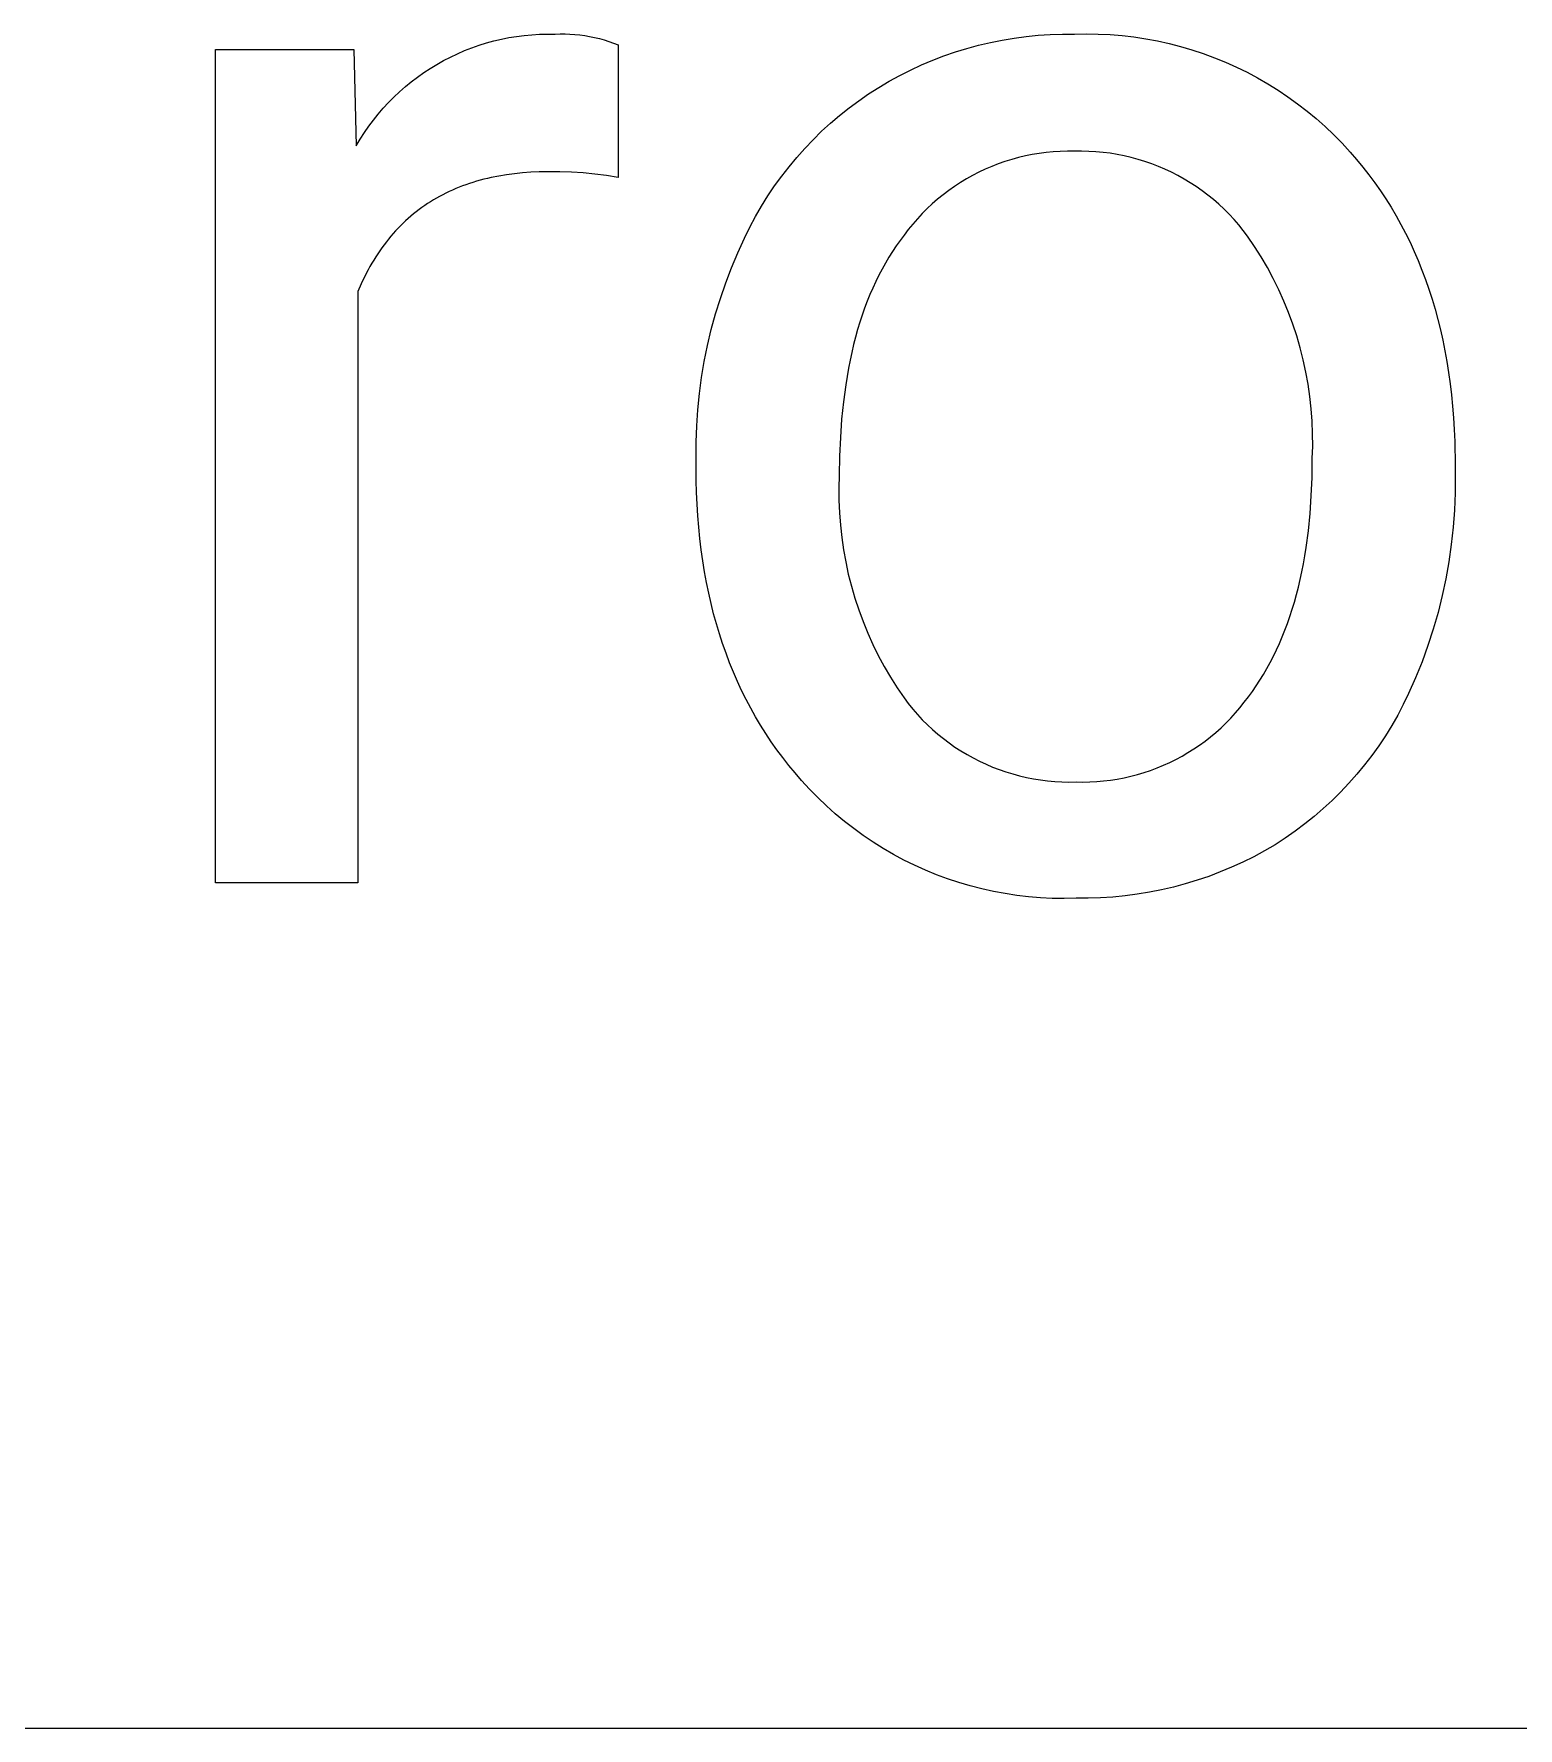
# Model space of a CAD drawing. Header units: millimetres. Extents: x -1576 to 3664, y -445 to 3215.
# Drawn here: x 2045.8 to 2111.4, y -152.5 to -77.5 of the extents above; entities that cross this region are included whole.
import ezdxf

# ---------------------------------------------------------------- set-up
doc = ezdxf.new("R2010")
doc.units = ezdxf.units.MM
doc.header["$MEASUREMENT"] = 0
doc.layers.add('Domyślny', color=7, linetype='Continuous', true_color=0x000000)

msp = doc.modelspace()

# ---------------------------------------------------------------- linework, layer by layer
at = {"layer": 'Domyślny', "color": 18, "lineweight": 15, "true_color": 0x000000}
for p, q in [((2065.799, -77.951), (2066.129, -77.861)), ((2066.129, -77.861), (2066.461, -77.782)), ((2066.461, -77.782), (2066.797, -77.715)), ((2066.797, -77.715), (2067.134, -77.66)), ((2067.134, -77.66), (2067.473, -77.616)), ((2067.473, -77.616), (2067.813, -77.585)), ((2067.813, -77.585), (2068.154, -77.565)), ((2068.154, -77.565), (2068.496, -77.557)), ((2068.496, -77.557), (2068.838, -77.561)), ((2068.838, -77.561), (2069.057, -77.553)), ((2069.057, -77.553), (2069.277, -77.553)), ((2069.277, -77.553), (2069.496, -77.56)), ((2069.496, -77.56), (2069.715, -77.574)), ((2069.715, -77.574), (2069.934, -77.596)), ((2069.934, -77.596), (2070.151, -77.625)), ((2070.151, -77.625), (2070.368, -77.662)), ((2070.368, -77.662), (2070.583, -77.706)), ((2070.583, -77.706), (2070.796, -77.757)), ((2070.796, -77.757), (2071.008, -77.815)), ((2071.008, -77.815), (2071.217, -77.88)), ((2071.217, -77.88), (2071.425, -77.953)), ((2087.574, -78.051), (2088.094, -77.928)), ((2088.094, -77.928), (2088.618, -77.822)), ((2088.618, -77.822), (2089.146, -77.734)), ((2089.146, -77.734), (2089.676, -77.663)), ((2089.676, -77.663), (2090.208, -77.611)), ((2090.208, -77.611), (2090.742, -77.576)), ((2090.742, -77.576), (2091.276, -77.559)), ((2091.276, -77.559), (2091.811, -77.559)), ((2091.811, -77.559), (2092.338, -77.549)), ((2092.338, -77.549), (2092.865, -77.556)), ((2092.865, -77.556), (2093.391, -77.581)), ((2093.391, -77.581), (2093.917, -77.625)), ((2093.917, -77.625), (2094.44, -77.685)), ((2094.44, -77.685), (2094.962, -77.764)), ((2094.962, -77.764), (2095.48, -77.86)), ((2095.48, -77.86), (2095.994, -77.974)), ((2053.814, -115.111), (2053.814, -78.242)), ((2053.814, -78.242), (2059.939, -78.242)), ((2059.939, -78.242), (2060.043, -82.499)), ((2063.906, -78.729), (2064.209, -78.572)), ((2064.209, -78.572), (2064.518, -78.426)), ((2064.518, -78.426), (2064.832, -78.29)), ((2064.832, -78.29), (2065.15, -78.166)), ((2065.15, -78.166), (2065.473, -78.053)), ((2065.473, -78.053), (2065.799, -77.951)), ((2071.425, -77.953), (2071.629, -78.032)), ((2071.629, -78.032), (2071.629, -83.895)), ((2085.542, -78.715), (2086.041, -78.523)), ((2086.041, -78.523), (2086.547, -78.349)), ((2086.547, -78.349), (2087.058, -78.191)), ((2087.058, -78.191), (2087.574, -78.051)), ((2095.994, -77.974), (2096.505, -78.105)), ((2096.505, -78.105), (2097.011, -78.254)), ((2097.011, -78.254), (2097.511, -78.419)), ((2097.511, -78.419), (2098.006, -78.602)), ((2098.006, -78.602), (2098.494, -78.801)), ((2062.751, -79.459), (2063.03, -79.261)), ((2063.03, -79.261), (2063.316, -79.074)), ((2063.316, -79.074), (2063.608, -78.896)), ((2063.608, -78.896), (2063.906, -78.729)), ((2083.617, -79.643), (2084.086, -79.387)), ((2084.086, -79.387), (2084.564, -79.147)), ((2084.564, -79.147), (2085.049, -78.923)), ((2085.049, -78.923), (2085.542, -78.715)), ((2098.494, -78.801), (2098.975, -79.016)), ((2098.975, -79.016), (2099.448, -79.248)), ((2099.448, -79.248), (2099.914, -79.496)), ((2061.71, -80.343), (2061.958, -80.108)), ((2061.958, -80.108), (2062.215, -79.882)), ((2062.215, -79.882), (2062.479, -79.666)), ((2062.479, -79.666), (2062.751, -79.459)), ((2082.708, -80.202), (2083.156, -79.915)), ((2083.156, -79.915), (2083.617, -79.643)), ((2099.914, -79.496), (2100.37, -79.759)), ((2100.37, -79.759), (2100.818, -80.037)), ((2100.818, -80.037), (2101.256, -80.331)), ((2061.015, -81.096), (2061.238, -80.837)), ((2061.238, -80.837), (2061.469, -80.585)), ((2061.469, -80.585), (2061.71, -80.343)), ((2081.426, -81.153), (2081.842, -80.822)), ((2081.842, -80.822), (2082.27, -80.505)), ((2082.27, -80.505), (2082.708, -80.202)), ((2101.256, -80.331), (2101.683, -80.639)), ((2101.683, -80.639), (2102.1, -80.962)), ((2060.402, -81.918), (2060.597, -81.637)), ((2060.597, -81.637), (2060.801, -81.363)), ((2060.801, -81.363), (2061.015, -81.096)), ((2080.628, -81.858), (2081.021, -81.499)), ((2081.021, -81.499), (2081.426, -81.153)), ((2102.1, -80.962), (2102.506, -81.299)), ((2102.506, -81.299), (2102.9, -81.649)), ((2102.9, -81.649), (2103.282, -82.012)), ((2060.043, -82.499), (2060.218, -82.205)), ((2060.218, -82.205), (2060.402, -81.918)), ((2079.881, -82.616), (2080.248, -82.231)), ((2080.248, -82.231), (2080.628, -81.858)), ((2103.282, -82.012), (2103.651, -82.388)), ((2103.651, -82.388), (2104.007, -82.777)), ((2079.187, -83.423), (2079.527, -83.014)), ((2079.527, -83.014), (2079.881, -82.616)), ((2089.035, -83.102), (2088.737, -83.195)), ((2089.336, -83.02), (2089.035, -83.102)), ((2089.64, -82.947), (2089.336, -83.02)), ((2089.946, -82.886), (2089.64, -82.947)), ((2090.254, -82.835), (2089.946, -82.886)), ((2090.564, -82.795), (2090.254, -82.835)), ((2090.875, -82.765), (2090.564, -82.795)), ((2091.186, -82.747), (2090.875, -82.765)), ((2091.499, -82.739), (2091.186, -82.747)), ((2091.811, -82.742), (2091.499, -82.739)), ((2092.128, -82.738), (2091.811, -82.742)), ((2092.444, -82.745), (2092.128, -82.738)), ((2092.761, -82.763), (2092.444, -82.745)), ((2093.076, -82.793), (2092.761, -82.763)), ((2093.39, -82.833), (2093.076, -82.793)), ((2093.703, -82.884), (2093.39, -82.833)), ((2094.014, -82.945), (2093.703, -82.884)), ((2094.322, -83.018), (2094.014, -82.945)), ((2094.628, -83.101), (2094.322, -83.018)), ((2094.931, -83.194), (2094.628, -83.101)), ((2104.007, -82.777), (2104.294, -83.105)), ((2104.294, -83.105), (2104.571, -83.441)), ((2065.844, -83.941), (2065.681, -83.981)), ((2066.009, -83.904), (2065.844, -83.941)), ((2066.345, -83.837), (2066.009, -83.904)), ((2066.689, -83.78), (2066.345, -83.837)), ((2067.041, -83.733), (2066.689, -83.78)), ((2067.4, -83.697), (2067.041, -83.733)), ((2067.767, -83.671), (2067.4, -83.697)), ((2068.141, -83.656), (2067.767, -83.671)), ((2068.524, -83.651), (2068.141, -83.656)), ((2069.043, -83.652), (2068.524, -83.651)), ((2069.563, -83.67), (2069.043, -83.652)), ((2070.082, -83.703), (2069.563, -83.67)), ((2070.6, -83.751), (2070.082, -83.703)), ((2071.116, -83.815), (2070.6, -83.751)), ((2071.629, -83.895), (2071.116, -83.815)), ((2078.549, -84.276), (2078.861, -83.844)), ((2078.861, -83.844), (2079.187, -83.423)), ((2087.305, -83.811), (2087.032, -83.963)), ((2087.582, -83.668), (2087.305, -83.811)), ((2087.865, -83.535), (2087.582, -83.668)), ((2088.152, -83.412), (2087.865, -83.535)), ((2088.442, -83.298), (2088.152, -83.412)), ((2088.737, -83.195), (2088.442, -83.298)), ((2095.23, -83.298), (2094.931, -83.194)), ((2095.526, -83.412), (2095.23, -83.298)), ((2095.817, -83.537), (2095.526, -83.412)), ((2096.104, -83.671), (2095.817, -83.537)), ((2096.386, -83.816), (2096.104, -83.671)), ((2096.663, -83.97), (2096.386, -83.816)), ((2104.571, -83.441), (2104.84, -83.783)), ((2104.84, -83.783), (2105.099, -84.133)), ((2063.872, -84.663), (2063.733, -84.736)), ((2064.012, -84.592), (2063.872, -84.663)), ((2064.154, -84.523), (2064.012, -84.592)), ((2064.298, -84.457), (2064.154, -84.523)), ((2064.444, -84.394), (2064.298, -84.457)), ((2064.592, -84.334), (2064.444, -84.394)), ((2064.742, -84.275), (2064.592, -84.334)), ((2064.893, -84.22), (2064.742, -84.275)), ((2065.047, -84.167), (2064.893, -84.22)), ((2065.202, -84.117), (2065.047, -84.167)), ((2065.36, -84.069), (2065.202, -84.117)), ((2065.519, -84.024), (2065.36, -84.069)), ((2065.681, -83.981), (2065.519, -84.024)), ((2078.253, -84.718), (2078.549, -84.276)), ((2086, -84.665), (2085.758, -84.862)), ((2086.249, -84.476), (2086, -84.665)), ((2086.504, -84.296), (2086.249, -84.476)), ((2086.765, -84.125), (2086.504, -84.296)), ((2087.032, -83.963), (2086.765, -84.125)), ((2096.935, -84.133), (2096.663, -83.97)), ((2097.2, -84.306), (2096.935, -84.133)), ((2097.46, -84.487), (2097.2, -84.306)), ((2097.713, -84.678), (2097.46, -84.487)), ((2097.959, -84.877), (2097.713, -84.678)), ((2105.099, -84.133), (2105.348, -84.489)), ((2105.348, -84.489), (2105.589, -84.851)), ((2062.697, -85.418), (2062.576, -85.515)), ((2062.82, -85.324), (2062.697, -85.418)), ((2062.945, -85.232), (2062.82, -85.324)), ((2063.071, -85.143), (2062.945, -85.232)), ((2063.2, -85.056), (2063.071, -85.143)), ((2063.33, -84.972), (2063.2, -85.056)), ((2063.463, -84.891), (2063.33, -84.972)), ((2063.597, -84.812), (2063.463, -84.891)), ((2063.733, -84.736), (2063.597, -84.812)), ((2077.706, -85.632), (2077.972, -85.17)), ((2077.972, -85.17), (2078.253, -84.718)), ((2085.295, -85.28), (2085.074, -85.502)), ((2085.523, -85.067), (2085.295, -85.28)), ((2085.758, -84.862), (2085.523, -85.067)), ((2098.198, -85.085), (2097.959, -84.877)), ((2098.43, -85.301), (2098.198, -85.085)), ((2098.655, -85.525), (2098.43, -85.301)), ((2105.589, -84.851), (2105.821, -85.221)), ((2105.821, -85.221), (2106.043, -85.597)), ((2061.892, -86.15), (2061.784, -86.265)), ((2062.001, -86.037), (2061.892, -86.15)), ((2062.112, -85.928), (2062.001, -86.037)), ((2062.225, -85.82), (2062.112, -85.928)), ((2062.34, -85.716), (2062.225, -85.82)), ((2062.457, -85.614), (2062.34, -85.716)), ((2062.576, -85.515), (2062.457, -85.614)), ((2077.224, -86.58), (2077.457, -86.102)), ((2077.457, -86.102), (2077.706, -85.632)), ((2084.657, -85.966), (2084.461, -86.209)), ((2084.862, -85.73), (2084.657, -85.966)), ((2085.074, -85.502), (2084.862, -85.73)), ((2098.871, -85.756), (2098.655, -85.525)), ((2099.079, -85.995), (2098.871, -85.756)), ((2099.279, -86.241), (2099.079, -85.995)), ((2106.043, -85.597), (2106.256, -85.98)), ((2106.256, -85.98), (2106.46, -86.369)), ((2061.277, -86.878), (2061.181, -87.008)), ((2061.374, -86.75), (2061.277, -86.878)), ((2061.474, -86.625), (2061.374, -86.75)), ((2061.575, -86.502), (2061.474, -86.625)), ((2061.679, -86.382), (2061.575, -86.502)), ((2061.784, -86.265), (2061.679, -86.382)), ((2076.922, -87.234), (2077.224, -86.58)), ((2083.927, -86.932), (2083.763, -87.179)), ((2084.097, -86.692), (2083.927, -86.932)), ((2084.273, -86.458), (2084.097, -86.692)), ((2084.461, -86.209), (2084.273, -86.458)), ((2099.471, -86.493), (2099.279, -86.241)), ((2099.779, -86.948), (2099.471, -86.493)), ((2106.46, -86.369), (2106.655, -86.766)), ((2106.655, -86.766), (2106.841, -87.169)), ((2060.818, -87.555), (2060.731, -87.699)), ((2060.905, -87.415), (2060.818, -87.555)), ((2060.995, -87.276), (2060.905, -87.415)), ((2061.087, -87.141), (2060.995, -87.276)), ((2061.181, -87.008), (2061.087, -87.141)), ((2076.642, -87.897), (2076.922, -87.234)), ((2083.45, -87.691), (2083.303, -87.956)), ((2083.604, -87.432), (2083.45, -87.691)), ((2083.763, -87.179), (2083.604, -87.432)), ((2100.072, -87.413), (2099.779, -86.948)), ((2100.348, -87.887), (2100.072, -87.413)), ((2106.841, -87.169), (2107.018, -87.579)), ((2107.018, -87.579), (2107.185, -87.995)), ((2060.407, -88.297), (2060.256, -88.612)), ((2060.565, -87.993), (2060.407, -88.297)), ((2060.647, -87.844), (2060.565, -87.993)), ((2060.731, -87.699), (2060.647, -87.844)), ((2076.384, -88.569), (2076.642, -87.897)), ((2083.16, -88.228), (2083.023, -88.506)), ((2083.303, -87.956), (2083.16, -88.228)), ((2100.608, -88.372), (2100.348, -87.887)), ((2100.85, -88.865), (2100.608, -88.372)), ((2107.185, -87.995), (2107.344, -88.419)), ((2107.344, -88.419), (2107.493, -88.849)), ((2060.256, -88.612), (2060.113, -88.938)), ((2060.113, -88.938), (2060.113, -115.111)), ((2076.149, -89.249), (2076.384, -88.569)), ((2082.766, -89.082), (2082.646, -89.379)), ((2082.892, -88.791), (2082.766, -89.082)), ((2083.023, -88.506), (2082.892, -88.791)), ((2101.075, -89.366), (2100.85, -88.865)), ((2107.493, -88.849), (2107.633, -89.286)), ((2075.747, -90.632), (2075.936, -89.937)), ((2075.936, -89.937), (2076.149, -89.249)), ((2082.532, -89.682), (2082.423, -89.992)), ((2082.646, -89.379), (2082.532, -89.682)), ((2101.283, -89.874), (2101.075, -89.366)), ((2101.473, -90.39), (2101.283, -89.874)), ((2107.633, -89.286), (2107.764, -89.729)), ((2107.764, -89.729), (2107.886, -90.18)), ((2075.58, -91.332), (2075.747, -90.632)), ((2082.221, -90.631), (2082.129, -90.96)), ((2082.319, -90.309), (2082.221, -90.631)), ((2082.423, -89.992), (2082.319, -90.309)), ((2101.644, -90.912), (2101.473, -90.39)), ((2107.886, -90.18), (2107.999, -90.637)), ((2107.999, -90.637), (2108.103, -91.101)), ((2075.437, -92.037), (2075.58, -91.332)), ((2082.042, -91.295), (2081.961, -91.637)), ((2082.129, -90.96), (2082.042, -91.295)), ((2101.798, -91.439), (2101.644, -90.912)), ((2108.103, -91.101), (2108.198, -91.571)), ((2075.318, -92.747), (2075.437, -92.037)), ((2081.885, -91.985), (2081.815, -92.339)), ((2081.961, -91.637), (2081.885, -91.985)), ((2101.933, -91.972), (2101.798, -91.439)), ((2102.049, -92.509), (2101.933, -91.972)), ((2108.198, -91.571), (2108.284, -92.048)), ((2108.284, -92.048), (2108.36, -92.533)), ((2075.222, -93.461), (2075.318, -92.747)), ((2081.751, -92.7), (2081.692, -93.067)), ((2081.815, -92.339), (2081.751, -92.7)), ((2102.147, -93.049), (2102.049, -92.509)), ((2108.36, -92.533), (2108.428, -93.023)), ((2075.15, -94.177), (2075.222, -93.461)), ((2081.692, -93.067), (2081.591, -93.819)), ((2102.225, -93.593), (2102.147, -93.049)), ((2102.285, -94.139), (2102.225, -93.593)), ((2108.428, -93.023), (2108.487, -93.521)), ((2108.487, -93.521), (2108.536, -94.025)), ((2075.102, -94.895), (2075.15, -94.177)), ((2081.591, -93.819), (2081.512, -94.598)), ((2102.325, -94.687), (2102.285, -94.139)), ((2108.536, -94.025), (2108.577, -94.536)), ((2075.078, -95.614), (2075.102, -94.895)), ((2081.512, -94.598), (2081.456, -95.401)), ((2102.347, -95.236), (2102.325, -94.687)), ((2108.577, -94.536), (2108.608, -95.054)), ((2108.608, -95.054), (2108.631, -95.579)), ((2075.077, -96.334), (2075.078, -95.614)), ((2081.456, -95.401), (2081.422, -96.23)), ((2102.332, -96.334), (2102.349, -95.785)), ((2102.349, -95.785), (2102.347, -95.236)), ((2108.631, -95.579), (2108.649, -96.648)), ((2075.077, -96.77), (2075.077, -96.334)), ((2081.422, -96.23), (2081.411, -97.085)), ((2102.322, -97.17), (2102.332, -96.334)), ((2108.649, -96.648), (2108.649, -97.085)), ((2075.082, -97.305), (2075.077, -96.77)), ((2075.096, -97.833), (2075.082, -97.305)), ((2081.411, -97.085), (2081.394, -97.634)), ((2102.289, -97.982), (2102.322, -97.17)), ((2108.649, -97.085), (2108.647, -97.85)), ((2075.119, -98.355), (2075.096, -97.833)), ((2081.394, -97.634), (2081.396, -98.183)), ((2081.396, -98.183), (2081.417, -98.732)), ((2102.235, -98.77), (2102.289, -97.982)), ((2108.647, -97.85), (2108.618, -98.615)), ((2075.151, -98.869), (2075.119, -98.355)), ((2075.192, -99.377), (2075.151, -98.869)), ((2081.417, -98.732), (2081.458, -99.28)), ((2102.158, -99.534), (2102.235, -98.77)), ((2108.618, -98.615), (2108.563, -99.378)), ((2075.243, -99.878), (2075.192, -99.377)), ((2081.458, -99.28), (2081.517, -99.826)), ((2102.06, -100.275), (2102.158, -99.534)), ((2108.563, -99.378), (2108.482, -100.139)), ((2075.302, -100.373), (2075.243, -99.878)), ((2075.371, -100.861), (2075.302, -100.373)), ((2081.517, -99.826), (2081.596, -100.37)), ((2081.596, -100.37), (2081.693, -100.911)), ((2102.002, -100.637), (2102.06, -100.275)), ((2108.482, -100.139), (2108.375, -100.897)), ((2075.449, -101.342), (2075.371, -100.861)), ((2081.693, -100.911), (2081.809, -101.448)), ((2101.871, -101.342), (2101.939, -100.992)), ((2101.939, -100.992), (2102.002, -100.637)), ((2108.375, -100.897), (2108.241, -101.65)), ((2075.536, -101.816), (2075.449, -101.342)), ((2075.632, -102.284), (2075.536, -101.816)), ((2081.809, -101.448), (2081.944, -101.98)), ((2101.717, -102.024), (2101.797, -101.686)), ((2101.797, -101.686), (2101.871, -101.342)), ((2108.241, -101.65), (2108.081, -102.399)), ((2075.737, -102.745), (2075.632, -102.284)), ((2081.944, -101.98), (2082.098, -102.508)), ((2082.098, -102.508), (2082.269, -103.03)), ((2101.542, -102.683), (2101.632, -102.356)), ((2101.632, -102.356), (2101.717, -102.024)), ((2108.081, -102.399), (2107.896, -103.142)), ((2075.851, -103.199), (2075.737, -102.745)), ((2075.975, -103.647), (2075.851, -103.199)), ((2082.269, -103.03), (2082.459, -103.545)), ((2101.236, -103.626), (2101.343, -103.317)), ((2101.343, -103.317), (2101.445, -103.003)), ((2101.445, -103.003), (2101.542, -102.683)), ((2107.896, -103.142), (2107.685, -103.877)), ((2076.107, -104.088), (2075.975, -103.647)), ((2076.249, -104.522), (2076.107, -104.088)), ((2082.459, -103.545), (2082.667, -104.054)), ((2082.667, -104.054), (2082.892, -104.555)), ((2101.004, -104.226), (2101.123, -103.929)), ((2101.123, -103.929), (2101.236, -103.626)), ((2107.685, -103.877), (2107.448, -104.605)), ((2076.399, -104.95), (2076.249, -104.522)), ((2082.892, -104.555), (2083.135, -105.048)), ((2100.614, -105.081), (2100.75, -104.802)), ((2100.75, -104.802), (2100.88, -104.517)), ((2100.88, -104.517), (2101.004, -104.226)), ((2107.448, -104.605), (2107.187, -105.324)), ((2076.559, -105.371), (2076.399, -104.95)), ((2076.727, -105.785), (2076.559, -105.371)), ((2083.135, -105.048), (2083.395, -105.532)), ((2083.395, -105.532), (2083.671, -106.007)), ((2100.173, -105.884), (2100.326, -105.623)), ((2100.326, -105.623), (2100.473, -105.355)), ((2100.473, -105.355), (2100.614, -105.081)), ((2107.187, -105.324), (2106.9, -106.034)), ((2076.905, -106.193), (2076.727, -105.785)), ((2077.091, -106.594), (2076.905, -106.193)), ((2083.671, -106.007), (2083.964, -106.471)), ((2099.681, -106.635), (2099.851, -106.391)), ((2099.851, -106.391), (2100.015, -106.14)), ((2100.015, -106.14), (2100.173, -105.884)), ((2106.9, -106.034), (2106.59, -106.734)), ((2077.287, -106.989), (2077.091, -106.594)), ((2077.492, -107.377), (2077.287, -106.989)), ((2083.964, -106.471), (2084.273, -106.926)), ((2084.273, -106.926), (2084.463, -107.176)), ((2084.463, -107.176), (2084.661, -107.42)), ((2099.134, -107.358), (2099.324, -107.119)), ((2099.324, -107.119), (2099.506, -106.873)), ((2099.506, -106.873), (2099.681, -106.635)), ((2106.59, -106.734), (2106.358, -107.212)), ((2077.705, -107.758), (2077.492, -107.377)), ((2077.928, -108.133), (2077.705, -107.758)), ((2084.661, -107.42), (2084.868, -107.657)), ((2084.868, -107.657), (2085.083, -107.887)), ((2085.083, -107.887), (2085.306, -108.109)), ((2098.517, -108.034), (2098.73, -107.816)), ((2098.73, -107.816), (2098.936, -107.59)), ((2098.936, -107.59), (2099.134, -107.358)), ((2106.109, -107.682), (2105.845, -108.143)), ((2106.358, -107.212), (2106.109, -107.682)), ((2078.159, -108.501), (2077.928, -108.133)), ((2078.4, -108.863), (2078.159, -108.501)), ((2085.306, -108.109), (2085.537, -108.323)), ((2085.537, -108.323), (2085.774, -108.529)), ((2085.774, -108.529), (2086.019, -108.727)), ((2097.593, -108.833), (2097.834, -108.645)), ((2097.834, -108.645), (2098.068, -108.449)), ((2098.068, -108.449), (2098.296, -108.246)), ((2098.296, -108.246), (2098.517, -108.034)), ((2105.565, -108.595), (2105.271, -109.038)), ((2105.845, -108.143), (2105.565, -108.595)), ((2078.649, -109.218), (2078.4, -108.863)), ((2078.908, -109.566), (2078.649, -109.218)), ((2086.019, -108.727), (2086.27, -108.916)), ((2086.27, -108.916), (2086.528, -109.096)), ((2086.528, -109.096), (2086.792, -109.268)), ((2086.792, -109.268), (2087.062, -109.43)), ((2096.57, -109.499), (2096.834, -109.346)), ((2096.834, -109.346), (2097.093, -109.183)), ((2097.093, -109.183), (2097.346, -109.012)), ((2097.346, -109.012), (2097.593, -108.833)), ((2105.271, -109.038), (2104.961, -109.47)), ((2079.175, -109.908), (2078.908, -109.566)), ((2079.451, -110.244), (2079.175, -109.908)), ((2087.062, -109.43), (2087.337, -109.582)), ((2087.337, -109.582), (2087.617, -109.725)), ((2087.617, -109.725), (2087.902, -109.858)), ((2087.902, -109.858), (2088.191, -109.982)), ((2088.191, -109.982), (2088.485, -110.095)), ((2088.485, -110.095), (2088.782, -110.197)), ((2094.891, -110.226), (2095.181, -110.129)), ((2095.181, -110.129), (2095.467, -110.022)), ((2095.467, -110.022), (2095.749, -109.905)), ((2095.749, -109.905), (2096.028, -109.779)), ((2096.028, -109.779), (2096.301, -109.644)), ((2096.301, -109.644), (2096.57, -109.499)), ((2104.637, -109.891), (2104.299, -110.302)), ((2104.961, -109.47), (2104.637, -109.891)), ((2079.736, -110.573), (2079.451, -110.244)), ((2080.09, -110.96), (2079.736, -110.573)), ((2088.782, -110.197), (2089.083, -110.29)), ((2089.083, -110.29), (2089.386, -110.372)), ((2089.386, -110.372), (2089.693, -110.444)), ((2089.693, -110.444), (2090.001, -110.504)), ((2090.001, -110.504), (2090.312, -110.554)), ((2090.312, -110.554), (2090.624, -110.594)), ((2090.624, -110.594), (2090.937, -110.622)), ((2090.937, -110.622), (2091.251, -110.64)), ((2091.251, -110.64), (2091.566, -110.646)), ((2091.566, -110.646), (2091.881, -110.642)), ((2091.881, -110.642), (2092.186, -110.647)), ((2092.186, -110.647), (2092.491, -110.641)), ((2092.491, -110.641), (2092.796, -110.625)), ((2092.796, -110.625), (2093.1, -110.598)), ((2093.1, -110.598), (2093.404, -110.562)), ((2093.404, -110.562), (2093.705, -110.515)), ((2093.705, -110.515), (2094.005, -110.458)), ((2094.005, -110.458), (2094.303, -110.39)), ((2094.303, -110.39), (2094.599, -110.313)), ((2094.599, -110.313), (2094.891, -110.226)), ((2103.947, -110.7), (2103.582, -111.087)), ((2104.299, -110.302), (2103.947, -110.7)), ((2080.458, -111.336), (2080.09, -110.96)), ((2080.837, -111.699), (2080.458, -111.336)), ((2103.205, -111.46), (2102.814, -111.821)), ((2103.582, -111.087), (2103.205, -111.46)), ((2081.229, -112.049), (2080.837, -111.699)), ((2081.633, -112.385), (2081.229, -112.049)), ((2082.047, -112.707), (2081.633, -112.385)), ((2102.412, -112.169), (2101.998, -112.502)), ((2102.814, -111.821), (2102.412, -112.169)), ((2082.473, -113.015), (2082.047, -112.707)), ((2082.909, -113.309), (2082.473, -113.015)), ((2101.138, -113.127), (2100.692, -113.417)), ((2101.573, -112.822), (2101.138, -113.127)), ((2101.998, -112.502), (2101.573, -112.822)), ((2083.354, -113.587), (2082.909, -113.309)), ((2083.809, -113.85), (2083.354, -113.587)), ((2084.272, -114.098), (2083.809, -113.85)), ((2100.222, -113.69), (2099.743, -113.948)), ((2100.692, -113.417), (2100.222, -113.69)), ((2084.743, -114.33), (2084.272, -114.098)), ((2085.222, -114.545), (2084.743, -114.33)), ((2085.708, -114.744), (2085.222, -114.545)), ((2098.259, -114.625), (2097.751, -114.818)), ((2098.761, -114.416), (2098.259, -114.625)), ((2099.256, -114.19), (2098.761, -114.416)), ((2099.743, -113.948), (2099.256, -114.19)), ((2060.113, -115.111), (2053.814, -115.111)), ((2086.201, -114.927), (2085.708, -114.744)), ((2086.699, -115.092), (2086.201, -114.927)), ((2087.203, -115.241), (2086.699, -115.092)), ((2087.712, -115.372), (2087.203, -115.241)), ((2088.225, -115.486), (2087.712, -115.372)), ((2095.661, -115.418), (2095.128, -115.524)), ((2096.191, -115.294), (2095.661, -115.418)), ((2096.716, -115.152), (2096.191, -115.294)), ((2097.236, -114.993), (2096.716, -115.152)), ((2097.751, -114.818), (2097.236, -114.993)), ((2088.741, -115.583), (2088.225, -115.486)), ((2089.26, -115.662), (2088.741, -115.583)), ((2089.782, -115.723), (2089.26, -115.662)), ((2090.305, -115.766), (2089.782, -115.723)), ((2090.83, -115.792), (2090.305, -115.766)), ((2091.355, -115.8), (2090.83, -115.792)), ((2091.881, -115.79), (2091.355, -115.8)), ((2092.424, -115.79), (2091.881, -115.79)), ((2092.968, -115.773), (2092.424, -115.79)), ((2093.511, -115.737), (2092.968, -115.773)), ((2094.052, -115.684), (2093.511, -115.737)), ((2094.591, -115.613), (2094.052, -115.684)), ((2095.128, -115.524), (2094.591, -115.613)), ((1684.04, -152.499), (3664.239, -152.499))]:
    msp.add_line(p, q, dxfattribs=at)

doc.saveas('drawing.dxf')
